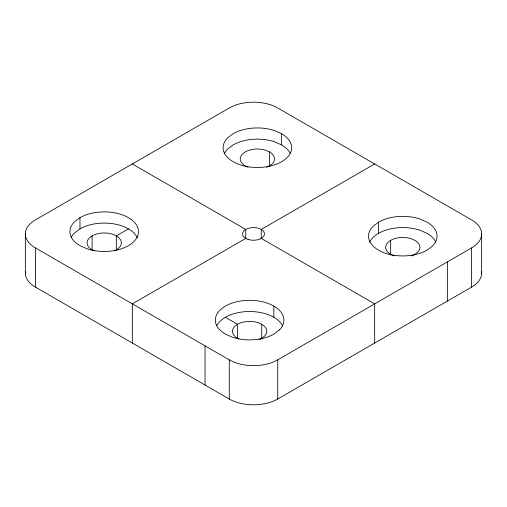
<?xml version="1.0" encoding="UTF-8"?>
<svg xmlns="http://www.w3.org/2000/svg" width="507" height="507" viewBox="0 0 507 507"><rect width="100%" height="100%" fill="white"/><g stroke="black" fill="none" stroke-linecap="round" stroke-linejoin="round"><path stroke-width="0.76" d="M79.979 217.68L74.535 221.781A34.273 19.786 0 0 0 79.979 245.667L87.077 248.81A34.273 19.786 0 0 0 132.289 243.024A34.273 19.786 0 0 0 126.243 216.514A34.273 19.786 0 0 0 79.979 217.68L79.979 228.872L74.535 232.973A34.273 19.786 0 0 0 71.107 237.745M114.284 250.87A17.137 9.893 0 0 0 117.244 236.439A17.137 9.893 0 0 0 92.097 235.869L89.371 237.922A17.137 9.893 0 0 0 92.097 249.862L94.188 250.832M378.552 222.161L373.101 226.255A34.273 19.786 0 0 0 381.923 251.846A34.273 19.786 0 0 0 427.021 250.141L432.465 246.041A34.273 19.786 0 0 0 427.021 222.161L419.923 219.011A34.273 19.786 0 0 0 378.552 222.161L378.552 233.353M128.448 228.872L116.331 235.869L116.331 249.862M245.743 238.391L132.327 303.87L132.327 343.049M374.673 163.951L261.257 229.437L261.257 238.835M35.389 247.904L229.265 359.837A34.273 19.786 0 0 0 277.735 359.837L471.611 247.904A34.273 19.786 0 0 0 471.611 219.918L277.735 107.985A34.273 19.786 0 0 0 229.265 107.985L35.389 219.918A34.273 19.786 0 0 0 35.389 247.904L35.389 287.082L229.265 399.015A34.273 19.786 0 0 0 277.735 399.015L471.611 287.082A34.273 19.786 0 0 0 481.555 271.613M281.613 133.728L274.515 130.584A34.273 19.786 0 0 0 233.144 133.728L227.694 137.828A34.273 19.786 0 0 0 237.72 163.932A34.273 19.786 0 0 0 283.635 160.44A34.273 19.786 0 0 0 281.613 133.728L281.613 144.926A34.273 19.786 0 0 1 290.175 153.177M281.613 144.926L274.515 141.783A34.273 19.786 0 0 0 233.144 144.926L227.694 149.02A34.273 19.786 0 0 0 224.271 153.792M269.496 165.909L269.496 151.923L265.947 150.345A17.137 9.893 0 0 0 245.261 151.923L242.536 153.97A17.137 9.893 0 0 0 248.05 167.215M258.95 339.595A17.137 9.893 0 0 0 261.739 338.289L264.464 336.242A17.137 9.893 0 0 0 259.451 323.187A17.137 9.893 0 0 0 236.496 324.936A17.137 9.893 0 0 0 237.504 338.289L238.816 338.872M132.327 163.951L245.743 229.437L245.743 238.835M261.257 238.391L374.673 303.87L374.673 343.049M225.387 317.3L237.504 324.296L237.504 338.289M481.65 233.911L481.65 273.089M471.611 247.904L471.611 287.082M447.377 261.897L447.377 301.069M390.669 240.35L390.669 255.116M277.735 359.837L277.735 399.015M273.856 306.108L273.856 317.3M261.739 324.296L261.739 339.069M229.265 359.837L229.265 399.015M205.031 345.844L205.031 385.022M92.097 235.869L92.097 249.862M25.35 233.911L25.35 273.089M216.825 325.557A34.273 19.786 0 0 1 250.179 311.507A34.273 19.786 0 0 1 282.729 326.172M35.389 287.082A34.273 19.786 0 0 1 25.445 271.613M79.979 228.872A34.273 19.786 0 0 1 137.321 237.745M269.496 151.923A17.137 9.893 0 0 1 266.707 167.215M369.679 242.219A34.273 19.786 0 0 1 419.923 230.21L427.021 233.353A34.273 19.786 0 0 1 435.893 242.219M411.354 255.915A17.137 9.893 0 0 0 414.903 254.337L417.629 252.29A17.137 9.893 0 0 0 414.903 240.35L411.354 238.778A17.137 9.893 0 0 0 387.944 242.397A17.137 9.893 0 0 0 394.218 255.915M279.306 329.994L273.856 334.094A34.273 19.786 0 0 1 232.485 337.237L225.387 334.094A34.273 19.786 0 0 1 223.365 307.381A34.273 19.786 0 0 1 269.28 303.889A34.273 19.786 0 0 1 279.306 329.994M248.018 239.393A10.97 6.331 0 0 0 264.47 233.911A10.97 6.331 0 0 0 248.018 228.429A10.97 6.331 0 0 0 248.018 239.393"/></g></svg>
